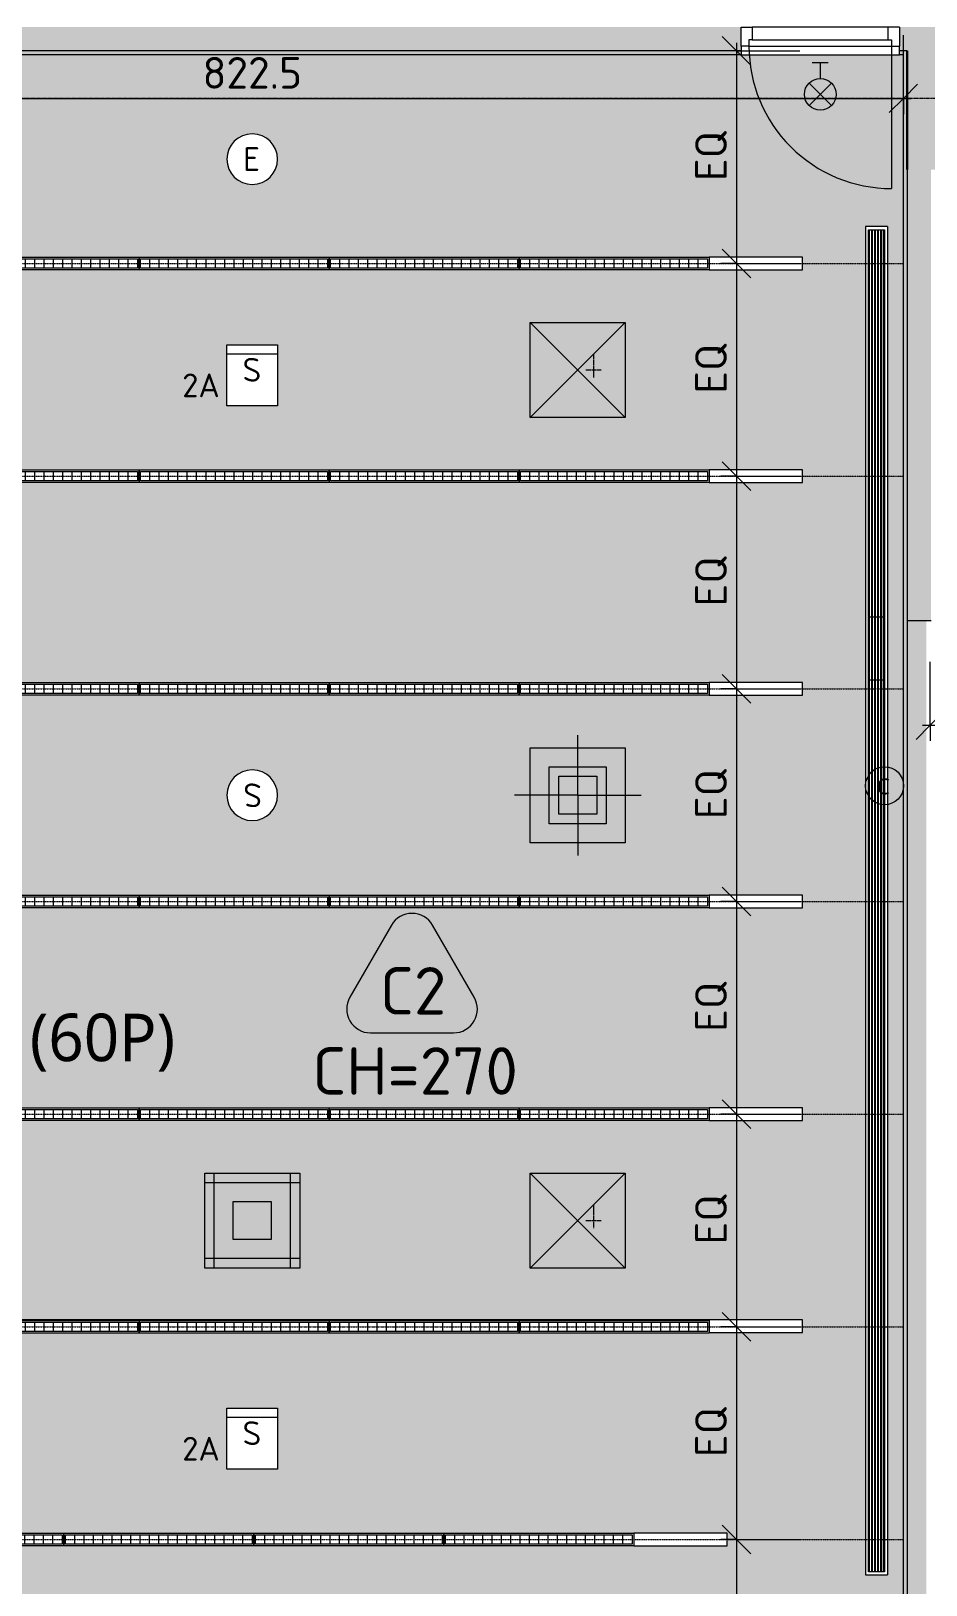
# Model space of a CAD drawing. Header units: centimetres. Extents: x -391356 to -382095, y -768 to 204275.
# Drawn here: x -390159 to -389594, y 200824 to 201806 of the extents above; entities that cross this region are included whole.
import ezdxf

# ---------------------------------------------------------------- set-up
doc = ezdxf.new("R2010")
doc.units = ezdxf.units.CM
for name, pattern in [('虛線圓點 3_16_', [0.79375, 0.47625, -0.15875, 0, -0.15875]), ('隐藏', [0.714375, 0.47625, -0.238125]), ('隱藏 1_16_', [0.238125, 0.15875, -0.079375])]:
    doc.linetypes.add(name, pattern=pattern)
for name, color, linetype, lineweight in [('一般標註', 7, 'Continuous', 5), ('共用邊緣', 7, 'Continuous', 5), ('天花板', 7, 'Continuous', 5), ('天花板標籤', 7, 'Continuous', 5), ('尺寸', 7, 'Continuous', 5), ('尺寸-100', 7, 'Continuous', 5), ('房間標籤', 7, 'Continuous', 5), ('文字註釋', 7, 'Continuous', 5), ('柱線-1', 7, '虛線圓點 3_16_', 5), ('構架_豎框', 7, 'Continuous', 5), ('燈具', 7, 'Continuous', 5), ('牆', 7, 'Continuous', 5), ('空調風口', 7, 'Continuous', 5), ('結構柱-2', 7, 'Continuous', 30), ('線', 7, 'Continuous', 5), ('線-1', 7, '隱藏 1_16_', 5), ('線-2', 7, '隐藏', 5), ('表面樣式', 7, 'Continuous', 5)]:
    doc.layers.add(name, color=color, linetype=linetype, lineweight=lineweight)
for name, color, linetype, lineweight, true_color in [('建立開口', 9, 'Continuous', 5, 0x808080), ('牆-1', 7, 'Continuous', 5, 0xe4e4e4), ('結構 _1_-1', 7, 'Continuous', 9, 0xaaaaaa), ('結構柱-1', 7, 'Continuous', 5, 0xeaeaea), ('結構構架-1', 9, 'Continuous', 5, 0x808080), ('門-1', 7, 'Continuous', 5, 0xaaaaaa), ('門-2', 7, 'Continuous', 5, 0xd4d4d4)]:
    doc.layers.add(name, color=color, linetype=linetype, lineweight=lineweight, true_color=true_color)
doc.styles.add('ISOCPEUR', font='isocpeur.ttf', dxfattribs={"height": 15})
doc.styles.add('ISOCPEUR_2', font='isocpeur.ttf', dxfattribs={"height": 30})
doc.styles.add('ISOCPEUR_4', font='isocpeur.ttf', dxfattribs={"height": 20})
doc.styles.add('Microsoft JhengHei UI_3', font='Microsoft JhengHei UI.ttf', dxfattribs={"height": 10})
doc.styles.add('微軟正黑體', font='Microsoft JhengHei.ttf', dxfattribs={"height": 30})
doc.dimstyles.new('一般標註_小_', dxfattribs={"dimscale": 30.48, "dimtxt": 19.919624, "dimasz": 0.590551, "dimexe": 0.328084, "dimexo": 0.0625, "dimgap": 0, "dimtad": 1, "dimdec": 1, "dimrnd": 0.1, "dimdsep": 46, "dimtxsty": 'ISOCPEUR_4', "dimblk1": 'OBLIQUE', "dimblk2": 'OBLIQUE', "dimsah": 1, "dimcen": 0.09, "dimdle": 0.164042, "dimazin": 0, "dimtfac": 1, "dimtdec": 4, "dimtix": 1, "dimtmove": 0, "dimatfit": 3, "dimfxl": 1.312336, "dimfxlon": 1, "dimtvp": 1, "dimtolj": 1, "dimtzin": 0, "dimarcsym": 2})

# ---------------------------------------------------------------- blocks, each defined once
blk = doc.blocks.new('通用門_單開 - DW1_H230xW100-5168167-一層天花平面圖')
at = {"layer": '構架_豎框'}
for p, q in [((-50, -28.5), (-50, -16.5)), ((-45, -16.5), (-50, -16.5)), ((45, -16.5), (-45, -16.5)), ((-45, -20.5), (-45, -16.5)), ((45, -16.5), (50, -16.5)), ((45, -20.5), (45, -16.5)), ((50, -16.5), (50, -28.5)), ((-50, -28.5), (-43, -28.5)), ((-43, -20.5), (-45, -20.5)), ((43, -20.5), (-43, -20.5)), ((-43, -20.5), (-43, -28.5)), ((-43, -28.5), (43, -28.5)), ((43, -28.5), (43, -20.5)), ((43, -20.5), (45, -20.5)), ((50, -28.5), (43, -28.5))]:
    blk.add_line(p, q, dxfattribs=at)
blk = doc.blocks.new('G_門扇_玻璃門 - 10-3664491-一層天花平面圖')
at = {"layer": '建立開口'}
blk.add_line((0, 1), (0, 91), dxfattribs=at)
blk.add_arc((0, 1), 90, 360, 90, dxfattribs=at)
blk = doc.blocks.new('AC_格柵出風口 - 8480x100線型風口_有框_-4057941-一層天花平面圖')
at = {"layer": '空調風口'}
for p, q in [((-426, -7), (-426, 7)), ((426, 7), (-426, 7)), ((-424, 5), (-424, -5)), ((424, 5), (-424, 5)), ((424, 4.5), (-424, 4.5)), ((424, 3.1), (-424, 3.1)), ((424, 2.6), (-424, 2.6)), ((424, 1.2), (-424, 1.2)), ((424, 0.7), (-424, 0.7)), ((424, -5), (424, 5)), ((426, 7), (426, -7)), ((426, -7), (-426, -7)), ((424, -0.7), (-424, -0.7)), ((424, -1.2), (-424, -1.2)), ((424, -2.6), (-424, -2.6)), ((424, -3.1), (-424, -3.1)), ((424, -4.5), (-424, -4.5)), ((-424, -5), (424, -5))]:
    blk.add_line(p, q, dxfattribs=at)
blk = doc.blocks.new('L7吸頂式格柵燈 - L7-5267854-一層天花平面圖')
at = {"layer": '燈具'}
for p, q in [((-1, -4), (-1, 4)), ((-1, 4), (119, 4)), ((-1, -4), (-1, 4)), ((-1, 4), (119, 4)), ((0, -3), (0, 3)), ((0, 3), (118, 3)), ((5.9, -3), (5.9, 3)), ((11.8, -3), (11.8, 3)), ((17.7, -3), (17.7, 3)), ((23.6, -3), (23.6, 3)), ((29.5, -3), (29.5, 3)), ((35.4, -3), (35.4, 3)), ((41.3, -3), (41.3, 3)), ((47.2, -3), (47.2, 3)), ((53.1, -3), (53.1, 3)), ((59, -3), (59, 3)), ((64.9, -3), (64.9, 3)), ((70.8, -3), (70.8, 3)), ((76.7, -3), (76.7, 3)), ((82.6, -3), (82.6, 3)), ((88.5, -3), (88.5, 3)), ((94.4, -3), (94.4, 3)), ((100.3, -3), (100.3, 3)), ((106.2, -3), (106.2, 3)), ((112.1, -3), (112.1, 3)), ((118, 3), (118, -3)), ((119, 4), (119, -4)), ((119, 4), (119, -4)), ((119, -4), (-1, -4)), ((119, -4), (-1, -4)), ((118, -3), (0, -3))]:
    blk.add_line(p, q, dxfattribs=at)
blk = doc.blocks.new('L7吸頂式格柵燈 - L7-V62-一層天花平面圖')
at = {"layer": '燈具'}
for p, q in [((-1, -4), (-1, 4)), ((-1, 4), (119, 4)), ((-1, -4), (-1, 4)), ((-1, 4), (119, 4)), ((0, -3), (0, 3)), ((0, 3), (118, 3)), ((5.9, -3), (5.9, 3)), ((11.8, -3), (11.8, 3)), ((17.7, -3), (17.7, 3)), ((23.6, -3), (23.6, 3)), ((29.5, -3), (29.5, 3)), ((35.4, -3), (35.4, 3)), ((41.3, -3), (41.3, 3)), ((47.2, -3), (47.2, 3)), ((53.1, -3), (53.1, 3)), ((59, -3), (59, 3)), ((64.9, -3), (64.9, 3)), ((70.8, -3), (70.8, 3)), ((76.7, -3), (76.7, 3)), ((82.6, -3), (82.6, 3)), ((88.5, -3), (88.5, 3)), ((94.4, -3), (94.4, 3)), ((100.3, -3), (100.3, 3)), ((106.2, -3), (106.2, 3)), ((112.1, -3), (112.1, 3)), ((118, 3), (118, -3)), ((119, 4), (119, -4)), ((119, 4), (119, -4)), ((119, -4), (-1, -4)), ((119, -4), (-1, -4)), ((118, -3), (0, -3))]:
    blk.add_line(p, q, dxfattribs=at)
blk = doc.blocks.new('TAG_Ceiling - 天花標籤_有標高程_-1160456-一層天花平面圖')
at = {"layer": '天花板標籤'}
for p, q in [((-0.1299, 0.68), (-0.3926, 0.225)), ((0.3926, 0.225), (0.1299, 0.68)), ((-0.2627, 0), (0.2627, 0))]:
    blk.add_line(p, q, dxfattribs=at)
for centre, start, end in [((0, 0.605), 30, 150), ((-0.2627, 0.15), 150, 270), ((0.2627, 0.15), 270, 30)]:
    blk.add_arc(centre, 0.15, start, end, dxfattribs=at)
blk = doc.blocks.new('DIMBLOCK132-一層天花平面圖')
at = {"layer": '尺寸-100'}
for p, q in [((-389591.31, 201367.12), (-389591.31, 201407.12)), ((-389459.31, 201367.12), (-389459.31, 201407.12)), ((-389591.31, 201367.12), (-389582.31, 201376.12)), ((-389459.31, 201367.12), (-389450.31, 201376.12)), ((-389591.31, 201367.12), (-389600.31, 201358.12)), ((-389596.31, 201367.12), (-389459.31, 201367.12)), ((-389591.31, 201367.12), (-389591.31, 201357.12)), ((-389459.31, 201367.12), (-389468.31, 201358.12)), ((-389459.31, 201367.12), (-389459.31, 201357.12))]:
    blk.add_line(p, q, dxfattribs=at)
at = {"layer": '尺寸-100', "color": 0, "insert": (-389540.44, 201393.25), "char_height": 20, "width": 36.315, "attachment_point": 1, "line_spacing_factor": 1.149209, "style": 'ISOCPEUR_4'}
blk.add_mtext('EQ', dxfattribs=at)
blk = doc.blocks.new('_Oblique')
at = {"color": 0, "linetype": 'ByBlock', "lineweight": -2}
blk.add_line((-0.5, -0.5), (0.5, 0.5), dxfattribs=at)
blk = doc.blocks.new('DIMBLOCK157-一層天花平面圖')
at = {"layer": '尺寸-100'}
for p, q in [((-389713.66, 201793.16), (-389722.66, 201802.16)), ((-389713.66, 201798.16), (-389713.66, 201658.79)), ((-389713.66, 201793.16), (-389723.66, 201793.16)), ((-389713.66, 201793.16), (-389704.66, 201784.16)), ((-389713.66, 201793.16), (-389673.66, 201793.16)), ((-389713.66, 201658.79), (-389722.66, 201667.79)), ((-389713.66, 201658.79), (-389723.66, 201658.79)), ((-389713.66, 201658.79), (-389704.66, 201649.79)), ((-389713.66, 201658.79), (-389673.66, 201658.79))]:
    blk.add_line(p, q, dxfattribs=at)
at = {"layer": '尺寸-100', "color": 0, "insert": (-389739.79, 201710.84), "char_height": 20, "width": 36.315, "attachment_point": 1, "rotation": 90, "line_spacing_factor": 1.149209, "style": 'ISOCPEUR_4'}
blk.add_mtext('EQ', dxfattribs=at)
blk = doc.blocks.new('DIMBLOCK158-一層天花平面圖')
at = {"layer": '尺寸-100'}
for p, q in [((-389713.66, 201658.79), (-389722.66, 201667.79)), ((-389713.66, 201658.79), (-389723.66, 201658.79)), ((-389713.66, 201658.79), (-389713.66, 201524.41)), ((-389713.66, 201658.79), (-389704.66, 201649.79)), ((-389713.66, 201658.79), (-389673.66, 201658.79)), ((-389713.66, 201524.41), (-389722.66, 201533.41)), ((-389713.66, 201524.41), (-389723.66, 201524.41)), ((-389713.66, 201524.41), (-389704.66, 201515.41)), ((-389713.66, 201524.41), (-389673.66, 201524.41))]:
    blk.add_line(p, q, dxfattribs=at)
at = {"layer": '尺寸-100', "color": 0, "insert": (-389739.79, 201576.47), "char_height": 20, "width": 36.315, "attachment_point": 1, "rotation": 90, "line_spacing_factor": 1.149209, "style": 'ISOCPEUR_4'}
blk.add_mtext('EQ', dxfattribs=at)
blk = doc.blocks.new('DIMBLOCK159-一層天花平面圖')
at = {"layer": '尺寸-100'}
for p, q in [((-389713.66, 201524.41), (-389722.66, 201533.41)), ((-389713.66, 201524.41), (-389723.66, 201524.41)), ((-389713.66, 201524.41), (-389713.66, 201390.04)), ((-389713.66, 201524.41), (-389704.66, 201515.41)), ((-389713.66, 201524.41), (-389673.66, 201524.41)), ((-389713.66, 201390.04), (-389722.66, 201399.04)), ((-389713.66, 201390.04), (-389723.66, 201390.04)), ((-389713.66, 201390.04), (-389704.66, 201381.04)), ((-389713.66, 201390.04), (-389673.66, 201390.04))]:
    blk.add_line(p, q, dxfattribs=at)
at = {"layer": '尺寸-100', "color": 0, "insert": (-389739.79, 201442.09), "char_height": 20, "width": 36.315, "attachment_point": 1, "rotation": 90, "line_spacing_factor": 1.149209, "style": 'ISOCPEUR_4'}
blk.add_mtext('EQ', dxfattribs=at)
blk = doc.blocks.new('DIMBLOCK160-一層天花平面圖')
at = {"layer": '尺寸-100'}
for p, q in [((-389713.66, 201390.04), (-389722.66, 201399.04)), ((-389713.66, 201390.04), (-389723.66, 201390.04)), ((-389713.66, 201390.04), (-389713.66, 201255.66)), ((-389713.66, 201390.04), (-389704.66, 201381.04)), ((-389713.66, 201390.04), (-389673.66, 201390.04)), ((-389713.66, 201255.66), (-389722.66, 201264.66)), ((-389713.66, 201255.66), (-389723.66, 201255.66)), ((-389713.66, 201255.66), (-389704.66, 201246.66)), ((-389713.66, 201255.66), (-389673.66, 201255.66))]:
    blk.add_line(p, q, dxfattribs=at)
at = {"layer": '尺寸-100', "color": 0, "insert": (-389739.79, 201307.72), "char_height": 20, "width": 36.315, "attachment_point": 1, "rotation": 90, "line_spacing_factor": 1.149209, "style": 'ISOCPEUR_4'}
blk.add_mtext('EQ', dxfattribs=at)
blk = doc.blocks.new('DIMBLOCK161-一層天花平面圖')
at = {"layer": '尺寸-100'}
for p, q in [((-389713.66, 201255.66), (-389722.66, 201264.66)), ((-389713.66, 201255.66), (-389723.66, 201255.66)), ((-389713.66, 201255.66), (-389713.66, 201121.29)), ((-389713.66, 201255.66), (-389704.66, 201246.66)), ((-389713.66, 201255.66), (-389673.66, 201255.66)), ((-389713.66, 201121.29), (-389722.66, 201130.29)), ((-389713.66, 201121.29), (-389723.66, 201121.29)), ((-389713.66, 201121.29), (-389704.66, 201112.29)), ((-389713.66, 201121.29), (-389673.66, 201121.29))]:
    blk.add_line(p, q, dxfattribs=at)
at = {"layer": '尺寸-100', "color": 0, "insert": (-389739.79, 201173.34), "char_height": 20, "width": 36.315, "attachment_point": 1, "rotation": 90, "line_spacing_factor": 1.149209, "style": 'ISOCPEUR_4'}
blk.add_mtext('EQ', dxfattribs=at)
blk = doc.blocks.new('DIMBLOCK162-一層天花平面圖')
at = {"layer": '尺寸-100'}
for p, q in [((-389713.66, 201121.29), (-389722.66, 201130.29)), ((-389713.66, 201121.29), (-389723.66, 201121.29)), ((-389713.66, 201121.29), (-389713.66, 200986.91)), ((-389713.66, 201121.29), (-389704.66, 201112.29)), ((-389713.66, 201121.29), (-389673.66, 201121.29)), ((-389713.66, 200986.91), (-389722.66, 200995.91)), ((-389713.66, 200986.91), (-389723.66, 200986.91)), ((-389713.66, 200986.91), (-389704.66, 200977.91)), ((-389713.66, 200986.91), (-389673.66, 200986.91))]:
    blk.add_line(p, q, dxfattribs=at)
at = {"layer": '尺寸-100', "color": 0, "insert": (-389739.79, 201038.97), "char_height": 20, "width": 36.315, "attachment_point": 1, "rotation": 90, "line_spacing_factor": 1.149209, "style": 'ISOCPEUR_4'}
blk.add_mtext('EQ', dxfattribs=at)
blk = doc.blocks.new('DIMBLOCK163-一層天花平面圖')
at = {"layer": '尺寸-100'}
for p, q in [((-389713.66, 200986.91), (-389722.66, 200995.91)), ((-389713.66, 200986.91), (-389723.66, 200986.91)), ((-389713.66, 200986.91), (-389713.66, 200852.54)), ((-389713.66, 200986.91), (-389704.66, 200977.91)), ((-389713.66, 200986.91), (-389673.66, 200986.91)), ((-389713.66, 200852.54), (-389723.66, 200852.54)), ((-389713.66, 200852.54), (-389722.66, 200861.54)), ((-389713.66, 200852.54), (-389704.66, 200843.54)), ((-389713.66, 200852.54), (-389673.66, 200852.54))]:
    blk.add_line(p, q, dxfattribs=at)
at = {"layer": '尺寸-100', "color": 0, "insert": (-389739.79, 200904.59), "char_height": 20, "width": 36.315, "attachment_point": 1, "rotation": 90, "line_spacing_factor": 1.149209, "style": 'ISOCPEUR_4'}
blk.add_mtext('EQ', dxfattribs=at)
blk = doc.blocks.new('DIMBLOCK164-一層天花平面圖')
at = {"layer": '尺寸-100'}
for p, q in [((-389713.66, 200852.54), (-389723.66, 200852.54)), ((-389713.66, 200852.54), (-389722.66, 200861.54)), ((-389713.66, 200852.54), (-389713.66, 200713.16)), ((-389713.66, 200852.54), (-389704.66, 200843.54)), ((-389713.66, 200852.54), (-389673.66, 200852.54)), ((-389713.66, 200718.16), (-389722.66, 200727.16)), ((-389713.66, 200718.16), (-389723.66, 200718.16)), ((-389713.66, 200718.16), (-389704.66, 200709.16)), ((-389713.66, 200718.16), (-389673.66, 200718.16))]:
    blk.add_line(p, q, dxfattribs=at)
at = {"layer": '尺寸-100', "color": 0, "insert": (-389739.79, 200770.22), "char_height": 20, "width": 36.315, "attachment_point": 1, "rotation": 90, "line_spacing_factor": 1.149209, "style": 'ISOCPEUR_4'}
blk.add_mtext('EQ', dxfattribs=at)
blk = doc.blocks.new('DIMBLOCK175-一層天花平面圖')
at = {"layer": '尺寸-100'}
for p, q in [((-389608.31, 201763.15), (-389608.31, 201803.15)), ((-390430.81, 201763.15), (-390430.81, 201773.15)), ((-390430.81, 201763.15), (-390421.81, 201772.15)), ((-389608.31, 201763.15), (-389599.31, 201772.15)), ((-390430.81, 201763.15), (-390439.81, 201754.15)), ((-390435.81, 201763.15), (-389603.31, 201763.15)), ((-390430.81, 201763.15), (-390430.81, 201723.15)), ((-389608.31, 201763.15), (-389617.31, 201754.15)), ((-389608.31, 201763.15), (-389608.31, 201753.15))]:
    blk.add_line(p, q, dxfattribs=at)
at = {"layer": '尺寸-100', "color": 0, "insert": (-390050.97, 201789.28), "char_height": 20, "width": 75.3881, "attachment_point": 1, "line_spacing_factor": 1.149209, "style": 'ISOCPEUR_4'}
blk.add_mtext('822.5', dxfattribs=at)

msp = doc.modelspace()

# ---------------------------------------------------------------- hatches: boundary and pattern name
at = {"layer": '牆-1'}
h = msp.add_hatch(color=256, dxfattribs=at)
h.paths.add_polyline_path([(-389710.81, 201793.16), (-389710.81, 201808.16), (-390260.81, 201808.16), (-390260.81, 201793.16), (-389793.52, 201793.16)])
h.paths.add_polyline_path([(-390360.81, 201793.16), (-390360.81, 201808.16), (-390365.81, 201808.16), (-390365.81, 201793.16), (-390363.31, 201793.16)])
h.paths.add_polyline_path([(-389610.81, 201793.16), (-389605.81, 201793.16), (-389605.81, 201808.16), (-389610.81, 201808.16), (-389610.81, 201796.16)])
h = msp.add_hatch(color=256, dxfattribs=at)
h.paths.add_polyline_path([(-389608.31, 201790.66), (-389605.81, 201790.66), (-389605.81, 201793.16), (-389610.81, 201793.16), (-389610.81, 201790.66)])
h.paths.add_polyline_path([(-390360.81, 201790.66), (-390360.81, 201793.16), (-390363.31, 201793.16), (-390363.31, 201790.66)])
h.paths.add_polyline_path([(-390260.81, 201790.66), (-389710.81, 201790.66), (-389710.81, 201793.16), (-390260.81, 201793.16), (-390260.81, 201791.91)])
for points in [[(-389607.06, 200728.16), (-389605.81, 200728.16), (-389605.81, 201790.66), (-389608.31, 201790.66), (-389608.31, 200728.16)], [(-389590.81, 201433.16), (-389590.81, 201718.16), (-389605.81, 201718.16), (-389605.81, 201433.16), (-389591.31, 201433.16)], [(-389605.81, 200808.16), (-389593.81, 200808.16), (-389593.81, 201433.16), (-389605.81, 201433.16), (-389605.81, 200825.12)]]:
    msp.add_hatch(color=256, dxfattribs=at).paths.add_polyline_path(points)
at = {"layer": '結構柱-1'}
msp.add_hatch(color=256, dxfattribs=at).paths.add_polyline_path([(-389515.81, 201718.16), (-389515.81, 201808.16), (-389605.81, 201808.16), (-389605.81, 201718.16), (-389525.81, 201718.16)])
at = {"layer": '表面樣式'}
h = msp.add_hatch(dxfattribs=at)
h.set_pattern_fill('FP_3', color=256, style=0, pattern_type=2)
h.set_pattern_definition([(45, (0, 0), (-17.6776695, 17.6776695), []), (17, (0, 0), (5.13787717, 15.6876454), [0.33528, -15.965, 0.33528, -8.865, -13.4]), (17, (0, 0), (5.13787717, 15.6876454), [-25.5, 0.33528, -13.065]), (48, (0, 0), (-3.6013999, 16.02622597), [0.33528, -15.865, 0.33528, -16.065, -13.2]), (48, (0, 0), (-3.6013999, 16.02622597), [-32.6, 0.33528, -12.865]), (71, (0, 0), (-9.4824996, 13.31248292), [0.33528, -15.665, 0.33528, -8.725, -13.1]), (71, (0, 0), (-9.4824996, 13.31248292), [-25.06, 0.33528, -12.765])])
h.paths.add_polyline_path([(-389607.06, 200718.16), (-389605.81, 200718.16), (-389605.81, 200725.66), (-389607.06, 200725.66), (-389607.06, 200718.18)])
h.paths.add_polyline_path([(-390034.9, 200750.66), (-389608.31, 200750.66), (-389608.31, 201790.66), (-390363.31, 201790.66), (-390363.31, 201715.66), (-390430.81, 201715.66), (-390430.81, 201662.79), (-390415.81, 201662.79), (-390415.81, 201682.16), (-390401.81, 201682.16), (-390401.81, 201662.79), (-389672.06, 201662.79), (-389672.06, 201654.79), (-390401.81, 201654.79), (-390401.81, 201528.41), (-389672.06, 201528.41), (-389672.06, 201520.41), (-390401.81, 201520.41), (-390401.81, 201394.04), (-389672.06, 201394.04), (-389672.06, 201386.04), (-390401.81, 201386.04), (-390401.81, 201259.66), (-389672.06, 201259.66), (-389672.06, 201251.66), (-390401.81, 201251.66), (-390401.81, 201125.29), (-389672.06, 201125.29), (-389672.06, 201117.29), (-390401.81, 201117.29), (-390401.81, 200990.91), (-390392.06, 200990.91), (-390392.06, 200991.29), (-389672.06, 200991.29), (-389672.06, 200983.29), (-389731.06, 200983.29), (-389731.06, 200982.91), (-390401.81, 200982.91), (-390401.81, 200830.16), (-390415.81, 200830.24), (-390415.81, 200982.91), (-390430.81, 200982.91), (-390430.81, 200810.66), (-390363.31, 200810.66), (-390363.31, 200750.66), (-390151.63, 200750.66)])
h.paths.add_polyline_path([(-390019.56, 200785.6), (-390020.39, 200785.62), (-390022.06, 200785.8), (-390024.9, 200786.52), (-390027.19, 200787.54), (-390028.96, 200788.66), (-390029.95, 200789.43), (-390031.72, 200791.21), (-390032.98, 200792.89), (-390033.62, 200793.97), (-390034.34, 200795.48), (-390034.9, 200797.06), (-390035.42, 200799.51), (-390035.55, 200802.02), (-390035.29, 200804.52), (-390034.9, 200806.14), (-390034.34, 200807.72), (-390032.98, 200810.31), (-390031.72, 200811.99), (-390031.16, 200812.61), (-390028.96, 200814.54), (-390026.82, 200815.86), (-390024.9, 200816.68), (-390023.7, 200817.06), (-390022.06, 200817.4), (-390019.56, 200817.6), (-390017.34, 200817.43), (-390017.05, 200817.4), (-390014.22, 200816.68), (-390011.92, 200815.66), (-390010.15, 200814.54), (-390009.17, 200813.77), (-390007.39, 200811.99), (-390006.14, 200810.31), (-390005.5, 200809.24), (-390004.77, 200807.72), (-390004.05, 200805.45), (-390003.69, 200803.69), (-390003.56, 200801.18), (-390003.82, 200798.68), (-390004.22, 200797.06), (-390004.77, 200795.48), (-390006.14, 200792.89), (-390007.39, 200791.21), (-390007.95, 200790.59), (-390010.15, 200788.66), (-390012.29, 200787.34), (-390014.22, 200786.52), (-390015.42, 200786.15), (-390017.34, 200785.77), (-390018.72, 200785.62)])
h.paths.add_polyline_path([(-389620.31, 200830.16), (-389632.31, 200830.16), (-389632.31, 201682.16), (-389618.31, 201682.16), (-389618.31, 200830.16), (-389619.95, 200830.16)])
h.paths.add_polyline_path([(-390270.99, 200848.54), (-390378.56, 200848.54), (-390378.56, 200856.54), (-389719.56, 200856.54), (-389719.56, 200848.54), (-390262.52, 200848.54)])
h.paths.add_polyline_path([(-390035.56, 200897.07), (-390035.56, 200935.6), (-390003.56, 200935.6), (-390003.56, 200897.07), (-390032.26, 200897.07)])
h.paths.add_polyline_path([(-390427.36, 200990.91), (-390415.81, 200990.91), (-390415.81, 201117.29), (-390430.81, 201117.29), (-390430.81, 200990.91)])
h.paths.add_polyline_path([(-390415.81, 201125.29), (-390415.81, 201251.66), (-390430.81, 201251.66), (-390430.81, 201125.29), (-390424.72, 201125.29)])
h.paths.add_polyline_path([(-390430.81, 201259.66), (-390415.81, 201259.66), (-390415.81, 201386.04), (-390430.81, 201386.04), (-390430.81, 201291.85)])
h.paths.add_polyline_path([(-390019.56, 201306.85), (-390020.39, 201306.87), (-390022.06, 201307.05), (-390024.9, 201307.77), (-390027.19, 201308.79), (-390028.96, 201309.91), (-390029.95, 201310.68), (-390031.72, 201312.46), (-390032.98, 201314.14), (-390033.62, 201315.22), (-390034.34, 201316.73), (-390034.9, 201318.31), (-390035.42, 201320.76), (-390035.54, 201323.46), (-390035.29, 201325.77), (-390034.9, 201327.39), (-390034.34, 201328.97), (-390032.98, 201331.56), (-390031.72, 201333.24), (-390031.16, 201333.86), (-390028.96, 201335.79), (-390026.82, 201337.11), (-390024.9, 201337.93), (-390022.68, 201338.52), (-390022.06, 201338.65), (-390019.56, 201338.85), (-390018.72, 201338.83), (-390016.44, 201338.52), (-390014.22, 201337.93), (-390011.92, 201336.91), (-390010.15, 201335.79), (-390009.17, 201335.02), (-390007.39, 201333.24), (-390006.14, 201331.56), (-390005.5, 201330.49), (-390004.77, 201328.97), (-390004.22, 201327.39), (-390003.69, 201324.94), (-390003.56, 201322.43), (-390003.82, 201319.93), (-390004.33, 201317.98), (-390004.77, 201316.73), (-390006.14, 201314.14), (-390007.39, 201312.46), (-390007.95, 201311.84), (-390010.15, 201309.91), (-390012.29, 201308.59), (-390014.22, 201307.77), (-390015.42, 201307.4), (-390017.05, 201307.05), (-390018.72, 201306.87)])
h.paths.add_polyline_path([(-390419.43, 201394.04), (-390415.81, 201394.04), (-390415.81, 201520.41), (-390430.81, 201520.41), (-390430.81, 201394.04)])
h.paths.add_polyline_path([(-390430.81, 201528.41), (-390415.81, 201528.41), (-390415.81, 201654.79), (-390430.81, 201654.79), (-390430.81, 201571.89)])
h.paths.add_polyline_path([(-390003.56, 201568.95), (-390035.56, 201568.95), (-390035.56, 201607.48), (-390003.56, 201607.48), (-390003.56, 201591.6)])
h.paths.add_polyline_path([(-390019.56, 201708.73), (-390020.39, 201708.75), (-390022.06, 201708.92), (-390024.9, 201709.64), (-390027.19, 201710.66), (-390029.13, 201711.91), (-390029.95, 201712.56), (-390031.72, 201714.33), (-390032.98, 201716.01), (-390033.62, 201717.09), (-390034.34, 201718.6), (-390034.9, 201720.18), (-390035.42, 201722.64), (-390035.55, 201725.14), (-390035.29, 201727.64), (-390034.9, 201729.27), (-390034.33, 201730.87), (-390032.98, 201733.44), (-390031.72, 201735.12), (-390031.16, 201735.74), (-390028.96, 201737.67), (-390026.82, 201738.98), (-390024.9, 201739.81), (-390023.7, 201740.18), (-390022.06, 201740.53), (-390019.56, 201740.73), (-390018.72, 201740.7), (-390017.05, 201740.53), (-390014.22, 201739.81), (-390011.92, 201738.79), (-390010.15, 201737.67), (-390009.17, 201736.89), (-390007.39, 201735.12), (-390005.97, 201733.16), (-390005.5, 201732.36), (-390004.77, 201730.85), (-390004.22, 201729.27), (-390003.69, 201726.81), (-390003.56, 201724.31), (-390003.82, 201721.81), (-390004.22, 201720.18), (-390004.77, 201718.6), (-390006.14, 201716.01), (-390007.39, 201714.33), (-390007.95, 201713.71), (-390010.15, 201711.78), (-390012.29, 201710.47), (-390014.22, 201709.64), (-390015.42, 201709.27), (-390017.05, 201708.92), (-390018.72, 201708.75)])

# ---------------------------------------------------------------- linework, layer by layer
at = {"layer": '一般標註'}
for p, q in [((-389655.81, 201785.66), (-389665.81, 201785.66)), ((-389660.81, 201785.66), (-389660.81, 201775.66)), ((-389667.88, 201758.59), (-389653.74, 201772.73)), ((-389653.74, 201758.59), (-389667.88, 201772.73)), ((-390035.56, 201591.6), (-390035.56, 201607.48)), ((-390035.56, 201607.48), (-390003.56, 201607.48)), ((-390003.56, 201601.6), (-390035.56, 201601.6)), ((-390003.56, 201607.48), (-390003.56, 201591.6)), ((-390035.56, 201568.95), (-390035.56, 201591.6)), ((-390003.56, 201591.6), (-390003.56, 201568.95)), ((-390003.56, 201568.95), (-390035.56, 201568.95)), ((-390035.56, 200919.73), (-390035.56, 200935.6)), ((-390035.56, 200935.6), (-390003.56, 200935.6)), ((-390003.56, 200935.6), (-390003.56, 200919.73)), ((-390003.56, 200929.73), (-390035.56, 200929.73)), ((-390035.56, 200897.07), (-390035.56, 200919.73)), ((-390003.56, 200919.73), (-390003.56, 200897.07)), ((-390003.56, 200897.07), (-390035.56, 200897.07))]:
    msp.add_line(p, q, dxfattribs=at)
msp.add_circle((-389660.81, 201765.66), 10, dxfattribs=at)
for centre, start, end in [((-390019.56, 201724.73), 0, 180), ((-390019.56, 201724.73), 180, 0), ((-390019.56, 201322.85), 0, 180), ((-390019.56, 201322.85), 180, 0)]:
    msp.add_arc(centre, 16, start, end, dxfattribs=at)
at = {"layer": '共用邊緣'}
for p, q in [((-389710.81, 201793.16), (-390260.81, 201793.16)), ((-389605.81, 201793.16), (-389610.81, 201793.16))]:
    msp.add_line(p, q, dxfattribs=at)
at = {"layer": '天花板'}
for p, q in [((-389672.06, 201662.79), (-389731.06, 201662.79)), ((-389672.06, 201654.79), (-389672.06, 201662.79)), ((-389731.06, 201654.79), (-389672.06, 201654.79)), ((-389672.06, 201528.41), (-389731.06, 201528.41)), ((-389731.06, 201520.41), (-389672.06, 201520.41)), ((-389672.06, 201520.41), (-389672.06, 201528.41)), ((-389672.06, 201394.04), (-389731.06, 201394.04)), ((-389672.06, 201386.04), (-389672.06, 201394.04)), ((-389731.06, 201386.04), (-389672.06, 201386.04)), ((-389672.06, 201259.66), (-389731.06, 201259.66)), ((-389672.06, 201251.66), (-389672.06, 201259.66)), ((-389731.06, 201251.66), (-389672.06, 201251.66)), ((-389672.06, 201125.29), (-389731.06, 201125.29)), ((-389731.06, 201117.29), (-389672.06, 201117.29)), ((-389672.06, 201117.29), (-389672.06, 201125.29)), ((-389672.06, 200991.29), (-390392.06, 200991.29)), ((-389672.06, 200983.29), (-389672.06, 200991.29)), ((-389731.06, 200983.29), (-389672.06, 200983.29)), ((-389719.56, 200856.54), (-389778.56, 200856.54)), ((-389719.56, 200848.54), (-389719.56, 200856.54)), ((-389778.56, 200848.54), (-389719.56, 200848.54))]:
    msp.add_line(p, q, dxfattribs=at)
at = {"layer": '柱線-1'}
msp.add_line((-387758.97, 201763.16), (-390618.81, 201763.16), dxfattribs=at)
at = {"layer": '牆'}
msp.add_line((-389710.81, 201790.66), (-389610.81, 201790.66), dxfattribs=at)
at = {"layer": '結構 _1_-1'}
for p, q in [((-389710.81, 201796.16), (-389710.81, 201790.66)), ((-389610.81, 201790.66), (-389610.81, 201796.16)), ((-389710.81, 201790.66), (-390260.81, 201790.66)), ((-389608.31, 201790.66), (-389610.81, 201790.66)), ((-389608.31, 200743.16), (-389608.31, 201790.66)), ((-389605.81, 201793.16), (-389605.81, 200728.16)), ((-389605.81, 201433.16), (-389590.81, 201433.16))]:
    msp.add_line(p, q, dxfattribs=at)
at = {"layer": '結構柱-2'}
msp.add_line((-389605.81, 201718.16), (-389605.81, 201793.16), dxfattribs=at)
at = {"layer": '結構構架-1'}
for p, q in [((-389629.81, 201435.66), (-389628.41, 201435.66)), ((-389627.91, 201435.66), (-389626.51, 201435.66)), ((-389626.01, 201435.66), (-389624.61, 201435.66)), ((-389624.11, 201435.66), (-389622.71, 201435.66)), ((-389622.21, 201435.66), (-389620.81, 201435.66)), ((-389629.81, 201395.66), (-389628.41, 201395.66)), ((-389627.91, 201395.66), (-389626.51, 201395.66)), ((-389626.01, 201395.66), (-389624.61, 201395.66)), ((-389624.11, 201395.66), (-389622.71, 201395.66)), ((-389622.21, 201395.66), (-389620.81, 201395.66)), ((-389970.81, 200990.91), (-389970.81, 200991.29)), ((-389930.81, 200990.91), (-389930.81, 200991.29))]:
    msp.add_line(p, q, dxfattribs=at)
at = {"layer": '線'}
for p, q in [((-389843.93, 201621.6), (-389783.93, 201621.6)), ((-389843.93, 201561.6), (-389843.93, 201621.6)), ((-389783.93, 201621.6), (-389843.93, 201561.6)), ((-389843.93, 201621.6), (-389783.93, 201561.6)), ((-389783.93, 201621.6), (-389783.93, 201561.6)), ((-389783.93, 201561.6), (-389843.93, 201561.6)), ((-389843.93, 201352.85), (-389783.93, 201352.85)), ((-389843.93, 201292.85), (-389843.93, 201352.85)), ((-389813.93, 201322.85), (-389813.93, 201360.85)), ((-389783.93, 201352.85), (-389783.93, 201292.85)), ((-389831.93, 201340.85), (-389795.93, 201340.85)), ((-389831.93, 201304.85), (-389831.93, 201340.85)), ((-389825.93, 201334.85), (-389801.93, 201334.85)), ((-389825.93, 201310.85), (-389825.93, 201334.85)), ((-389801.93, 201334.85), (-389801.93, 201310.85)), ((-389795.93, 201340.85), (-389795.93, 201304.85)), ((-389813.93, 201322.85), (-389853.93, 201322.85)), ((-389813.93, 201322.85), (-389773.93, 201322.85)), ((-389813.93, 201322.85), (-389813.93, 201284.85)), ((-389795.93, 201304.85), (-389831.93, 201304.85)), ((-389801.93, 201310.85), (-389825.93, 201310.85)), ((-389783.93, 201292.85), (-389843.93, 201292.85)), ((-390049.56, 201084.12), (-389989.56, 201084.12)), ((-390049.56, 201024.12), (-390049.56, 201084.12)), ((-390049.56, 201078.12), (-389989.56, 201078.12)), ((-390043.56, 201024.12), (-390043.56, 201084.12)), ((-389995.56, 201084.12), (-389995.56, 201024.12)), ((-389989.56, 201084.12), (-389989.56, 201024.12)), ((-389843.93, 201084.1), (-389783.93, 201084.1)), ((-389843.93, 201024.1), (-389843.93, 201084.1)), ((-389783.93, 201084.1), (-389843.93, 201024.1)), ((-389843.93, 201084.1), (-389783.93, 201024.1)), ((-389783.93, 201084.1), (-389783.93, 201024.1)), ((-390031.56, 201066.12), (-390007.56, 201066.12)), ((-390031.56, 201042.12), (-390031.56, 201066.12)), ((-390007.56, 201066.12), (-390007.56, 201042.12)), ((-390007.56, 201042.12), (-390031.56, 201042.12)), ((-389989.56, 201030.12), (-390049.56, 201030.12)), ((-389989.56, 201024.12), (-390049.56, 201024.12)), ((-389783.93, 201024.1), (-389843.93, 201024.1))]:
    msp.add_line(p, q, dxfattribs=at)
msp.add_circle((-389620.17, 201328.84), 12, dxfattribs=at)
at = {"layer": '線-1'}
for p, q in [((-390430.81, 201658.79), (-389608.31, 201658.79)), ((-390430.81, 201524.41), (-389608.31, 201524.41)), ((-390430.81, 201390.04), (-389608.31, 201390.04)), ((-390430.81, 201255.66), (-389608.31, 201255.66)), ((-390430.81, 201121.29), (-389608.31, 201121.29)), ((-390430.81, 200986.91), (-389608.31, 200986.91)), ((-390078.93, 200986.91), (-389758.93, 200986.91)), ((-390430.81, 200852.54), (-389608.31, 200852.54))]:
    msp.add_line(p, q, dxfattribs=at)
at = {"layer": '線-2'}
for p, q in [((-389803.93, 201601.6), (-389803.93, 201586.6)), ((-389808.93, 201591.6), (-389798.93, 201591.6)), ((-389803.93, 201064.1), (-389803.93, 201049.1)), ((-389808.93, 201054.1), (-389798.93, 201054.1))]:
    msp.add_line(p, q, dxfattribs=at)

# ---------------------------------------------------------------- block references
at = {"layer": '天花板標籤', "xscale": 99.99999999999993, "yscale": 99.99999999999993, "zscale": 99.99999999999993}
msp.add_blockref('TAG_Ceiling - 天花標籤_有標高程_-1160456-一層天花平面圖', (-389918.61, 201172.71), dxfattribs=at)
at = {"layer": '燈具'}
for name, p in [('L7吸頂式格柵燈 - L7-5267854-一層天花平面圖', (-390210.06, 201658.79)), ('L7吸頂式格柵燈 - L7-5267854-一層天花平面圖', (-390090.06, 201658.79)), ('L7吸頂式格柵燈 - L7-5267854-一層天花平面圖', (-389970.06, 201658.79)), ('L7吸頂式格柵燈 - L7-5267854-一層天花平面圖', (-389850.06, 201658.79)), ('L7吸頂式格柵燈 - L7-5267854-一層天花平面圖', (-390210.06, 201524.41)), ('L7吸頂式格柵燈 - L7-5267854-一層天花平面圖', (-390090.06, 201524.41)), ('L7吸頂式格柵燈 - L7-5267854-一層天花平面圖', (-389970.06, 201524.41)), ('L7吸頂式格柵燈 - L7-5267854-一層天花平面圖', (-389850.06, 201524.41)), ('L7吸頂式格柵燈 - L7-5267854-一層天花平面圖', (-390210.06, 201390.04)), ('L7吸頂式格柵燈 - L7-5267854-一層天花平面圖', (-390090.06, 201390.04)), ('L7吸頂式格柵燈 - L7-5267854-一層天花平面圖', (-389970.06, 201390.04)), ('L7吸頂式格柵燈 - L7-5267854-一層天花平面圖', (-389850.06, 201390.04)), ('L7吸頂式格柵燈 - L7-5267854-一層天花平面圖', (-390210.06, 201255.66)), ('L7吸頂式格柵燈 - L7-5267854-一層天花平面圖', (-390090.06, 201255.66)), ('L7吸頂式格柵燈 - L7-5267854-一層天花平面圖', (-389970.06, 201255.66)), ('L7吸頂式格柵燈 - L7-5267854-一層天花平面圖', (-389850.06, 201255.66)), ('L7吸頂式格柵燈 - L7-5267854-一層天花平面圖', (-390210.06, 201121.29)), ('L7吸頂式格柵燈 - L7-5267854-一層天花平面圖', (-390090.06, 201121.29)), ('L7吸頂式格柵燈 - L7-5267854-一層天花平面圖', (-389970.06, 201121.29)), ('L7吸頂式格柵燈 - L7-5267854-一層天花平面圖', (-389850.06, 201121.29)), ('L7吸頂式格柵燈 - L7-5267854-一層天花平面圖', (-390210.06, 200986.91)), ('L7吸頂式格柵燈 - L7-5267854-一層天花平面圖', (-390090.06, 200986.91)), ('L7吸頂式格柵燈 - L7-5267854-一層天花平面圖', (-389970.06, 200986.91)), ('L7吸頂式格柵燈 - L7-5267854-一層天花平面圖', (-389850.06, 200986.91)), ('L7吸頂式格柵燈 - L7-V62-一層天花平面圖', (-390257.56, 200852.54)), ('L7吸頂式格柵燈 - L7-V62-一層天花平面圖', (-390137.56, 200852.54)), ('L7吸頂式格柵燈 - L7-V62-一層天花平面圖', (-390017.56, 200852.54)), ('L7吸頂式格柵燈 - L7-V62-一層天花平面圖', (-389897.56, 200852.54))]:
    msp.add_blockref(name, p, dxfattribs=at)
at = {"layer": '空調風口', "extrusion": (0, 0, -1), "rotation": 90.00000000000281}
msp.add_blockref('AC_格柵出風口 - 8480x100線型風口_有框_-4057941-一層天花平面圖', (389625.31, 201256.16), dxfattribs=at)
at = {"layer": '門-1', "rotation": 180}
msp.add_blockref('通用門_單開 - DW1_H230xW100-5168167-一層天花平面圖', (-389660.81, 201779.66), dxfattribs=at)
at = {"layer": '門-2', "rotation": 180}
msp.add_blockref('G_門扇_玻璃門 - 10-3664491-一層天花平面圖', (-389615.81, 201797.16), dxfattribs=at)

# ---------------------------------------------------------------- texts
at = {"layer": '一般標註', "char_height": 15, "attachment_point": 1, "style": 'ISOCPEUR'}
for s, insert, width in [('\\fISOCPEUR|b0|i0|c136|p34|;E', (-390025.39, 201732.27), 12.827), ('\\fISOCPEUR|b0|i0|c136|p34|;S', (-390025.67, 201599.15), 14.4304), ('2A', (-390063.79, 201589.31), 28.8607), ('\\fISOCPEUR|b0|i0|c136|p34|;S', (-390025.67, 200927.27), 14.4304), ('2A', (-390063.79, 200917.44), 28.8607)]:
    msp.add_mtext(s, dxfattribs=dict(at, insert=insert, width=width))
at = {"layer": '一般標註', "insert": (-390013.44, 201315.31), "char_height": 15, "width": 14.4304, "attachment_point": 1, "rotation": 180, "style": 'ISOCPEUR'}
msp.add_mtext('\\fISOCPEUR|b0|i0|c136|p34|;S', dxfattribs=at)
at = {"layer": '天花板標籤', "char_height": 30, "attachment_point": 1, "style": 'ISOCPEUR_2'}
for s, insert, width in [('C2', (-389939.02, 201214.25), 49.7046), ('CH=270', (-389981.67, 201163.64), 153.1223)]:
    msp.add_mtext(s, dxfattribs=dict(at, insert=insert, width=width))
at = {"layer": '房間標籤', "insert": (-390160.04, 201184.8), "char_height": 30, "width": 117.8481, "attachment_point": 1, "style": '微軟正黑體'}
msp.add_mtext('(60P)', dxfattribs=at)
at = {"layer": '文字註釋', "insert": (-389625.15, 201333.41), "char_height": 10, "width": 11.2236, "attachment_point": 1, "style": 'Microsoft JhengHei UI_3'}
msp.add_mtext('\\fMicrosoft JhengHei UI|b0|i0|c136|p34|;C', dxfattribs=at)

# ---------------------------------------------------------------- dimensions: what is measured, and where the dimension line sits
at = {"layer": '尺寸'}
dim = msp.add_linear_dim(base=(-389608.31, 201763.15), p1=(-390430.81, 201723.15), p2=(-389608.31, 201803.15), dimstyle='一般標註_小_', override={"dimpost": '<>', "dimfxl": 826.381419}, dxfattribs=at)
dim.commit()
dim.dimension.update_dxf_attribs({"geometry": 'DIMBLOCK175-一層天花平面圖', "text_midpoint": (-390019.56, 201773.15)})
for base, p1, p2, picture, middle in [((-389713.66, 201658.79), (-389673.66, 201793.16), (-389673.66, 201658.79), 'DIMBLOCK157-一層天花平面圖', (-389723.66, 201725.98)), ((-389713.66, 201524.41), (-389673.66, 201658.79), (-389673.66, 201524.41), 'DIMBLOCK158-一層天花平面圖', (-389723.66, 201591.6)), ((-389713.66, 201390.04), (-389673.66, 201524.41), (-389673.66, 201390.04), 'DIMBLOCK159-一層天花平面圖', (-389723.66, 201457.23)), ((-389713.66, 201255.66), (-389673.66, 201390.04), (-389673.66, 201255.66), 'DIMBLOCK160-一層天花平面圖', (-389723.66, 201322.85)), ((-389713.66, 201121.29), (-389673.66, 201255.66), (-389673.66, 201121.29), 'DIMBLOCK161-一層天花平面圖', (-389723.66, 201188.48)), ((-389713.66, 200986.91), (-389673.66, 201121.29), (-389673.66, 200986.91), 'DIMBLOCK162-一層天花平面圖', (-389723.66, 201054.1)), ((-389713.66, 200852.54), (-389673.66, 200986.91), (-389673.66, 200852.54), 'DIMBLOCK163-一層天花平面圖', (-389723.66, 200919.73)), ((-389713.66, 200718.16), (-389673.66, 200852.54), (-389673.66, 200718.16), 'DIMBLOCK164-一層天花平面圖', (-389723.66, 200785.35))]:
    dim = msp.add_linear_dim(base=base, p1=p1, p2=p2, angle=90, text='EQ', dimstyle='一般標註_小_', override={"dimpost": '<>', "dimfxl": 134.375}, dxfattribs=at)
    dim.commit()
    dim.dimension.update_dxf_attribs({"geometry": picture, "text_midpoint": middle})
dim = msp.add_linear_dim(base=(-389459.31, 201367.12), p1=(-389591.31, 201407.12), p2=(-389459.31, 201407.12), text='EQ', dimstyle='一般標註_小_', override={"dimpost": '<>', "dimfxl": 132}, dxfattribs=at)
dim.commit()
dim.dimension.update_dxf_attribs({"geometry": 'DIMBLOCK132-一層天花平面圖', "text_midpoint": (-389525.31, 201377.12)})

doc.saveas('drawing.dxf')
